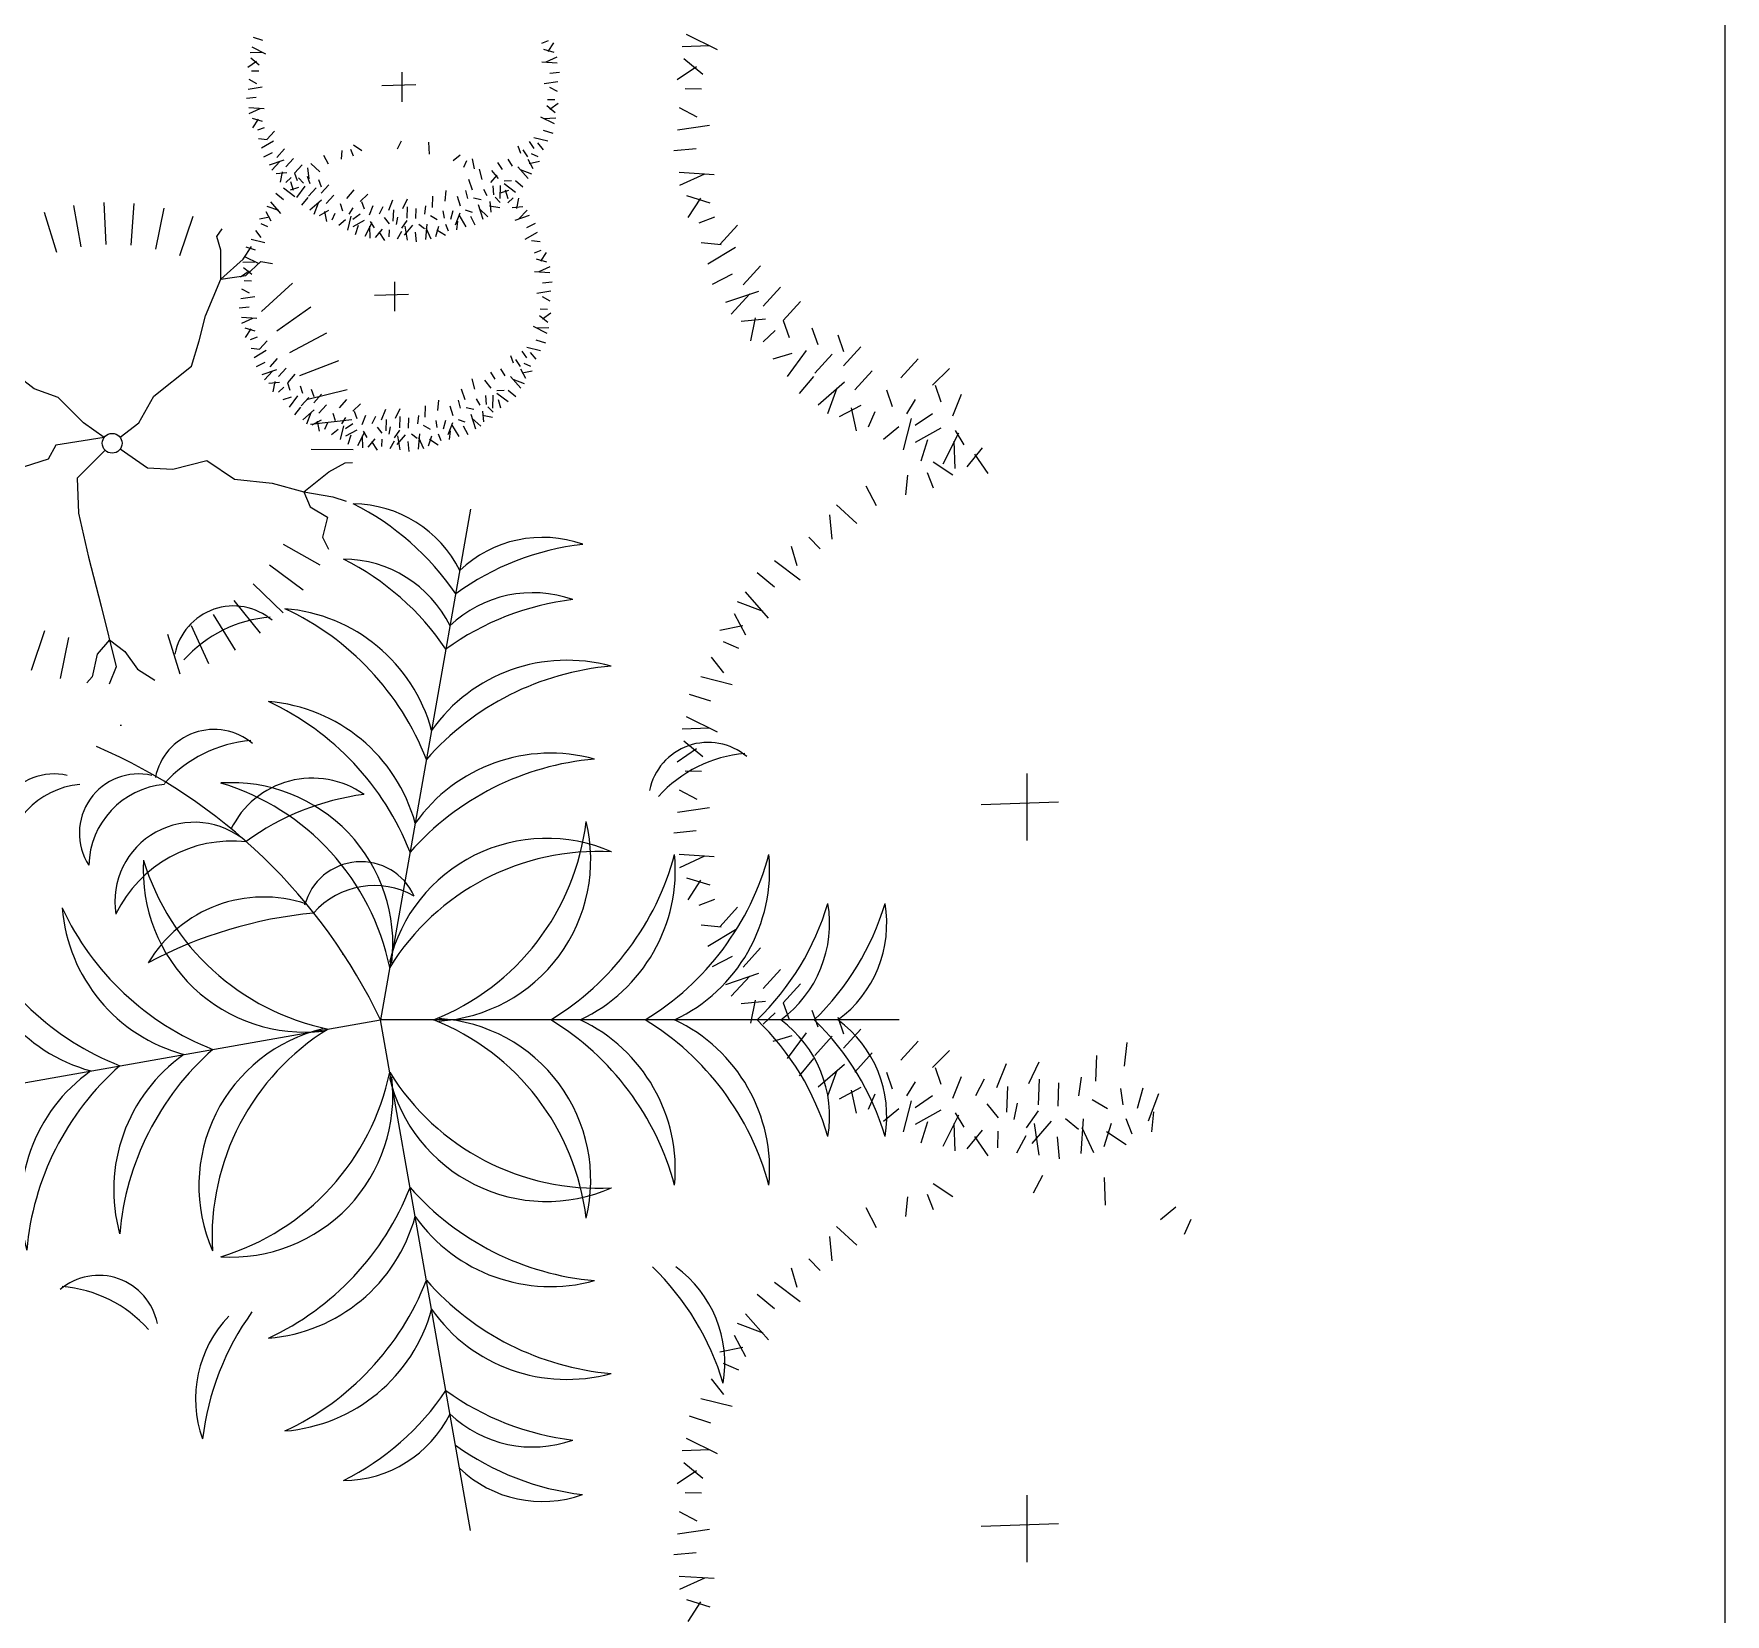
# Model space of a CAD drawing. Header units: millimetres. Extents: x 216896 to 446004, y 63591 to 243769.
# Drawn here: x 396462 to 398583, y 134568 to 136551 of the extents above; entities that cross this region are included whole.
import ezdxf

# ---------------------------------------------------------------- set-up
doc = ezdxf.new("R2010")
doc.units = ezdxf.units.MM
doc.layers.add('green', color=7, linetype='Continuous', true_color=0x45e718)
doc.layers.add('trees', color=7, linetype='Continuous', true_color=0x547000)
doc.layers.add('line pedestr', color=7, linetype='Continuous', lineweight=5, true_color=0x1c1c1c)

msp = doc.modelspace()

# ---------------------------------------------------------------- hatches: boundary and pattern name
at = {"layer": 'trees'}
h = msp.add_hatch(dxfattribs=at)
h.set_pattern_fill('AR-SAND', color=256, scale=800, angle=-13.3582, style=0)
h.set_pattern_definition([(24.1418192, (-254361296.3, 15354406.2), (307.104099, 1511.3975627), [0, -1216, 0, -1360, 0, -1300]), (354.1418192, (-254361296.3, 15354406.2), (1899.13399, 1869.525503), [0, -656, 0, -1096, 0, -420]), (314.1418192, (-254362253.6, 15354633.5), (2424.956389, -571.182904), [0, -400, 0, -1440, 0, -1880]), (304.1418192, (-254362253.6, 15354633.5), (2502.057127, 127.520706), [0, -200, 0, -944, 0, -1080])])
edge = h.paths.add_edge_path()
edge.add_arc((392470.5, 131627.5), 5790.2, -13.35818, 346.64182)

# ---------------------------------------------------------------- linework, layer by layer
at = {"layer": 'green'}
for p, q in [((396748.8, 136542.6), (396737, 136546.3)), ((396732.8, 136527.5), (396748, 136528)), ((396752.4, 136525.6), (396735.2, 136534.2)), ((397098.7, 136539.4), (397107.2, 136542.7)), ((397114.1, 136527.5), (397101.3, 136531.4)), ((397117.7, 136521.7), (397103.9, 136515.3)), ((397113.2, 136539.6), (397106.1, 136528.8)), ((396730.1, 136509.2), (396740.8, 136516.5)), ((396733.9, 136520.8), (396744.2, 136512.2)), ((396743.6, 136503.9), (396734.4, 136504.1)), ((396923.2, 136502.7), (396923.2, 136465.8)), ((397098.9, 136515.9), (397118.1, 136514.6)), ((397108.7, 136501.5), (397121, 136502.7)), ((396747.9, 136483.9), (396730.3, 136481.3)), ((396741.2, 136488.4), (396731.5, 136493.6)), ((396940.6, 136486.9), (396897.9, 136485.6)), ((397101.5, 136488.7), (397119, 136491.3)), ((397108.2, 136484.2), (397117.9, 136479)), ((396740.6, 136471), (396728.3, 136469.9)), ((396750.5, 136456.7), (396731.3, 136458)), ((397115.5, 136451.8), (397105.1, 136460.4)), ((397105.8, 136468.7), (397114.9, 136468.5)), ((397119.3, 136463.4), (397108.6, 136456.1)), ((396731.6, 136450.9), (396745.4, 136457.2)), ((396735.2, 136445.1), (396748, 136441.2)), ((396736.1, 136433), (396743.2, 136443.8)), ((397096.9, 136447), (397114.2, 136438.4)), ((397116.5, 136445.1), (397101.4, 136444.5)), ((396750.6, 136433.2), (396742.1, 136429.9)), ((396754.3, 136418), (396743.4, 136419.1)), ((396762.2, 136416.4), (396747, 136407.3)), ((396763.4, 136428.9), (396753.9, 136418.3)), ((396917.6, 136406.8), (396922.9, 136416.5)), ((397082.9, 136416), (397088.5, 136407.2)), ((397088.9, 136420.8), (397106.1, 136416.5)), ((397100.6, 136429.9), (397112.4, 136426.3)), ((396760.4, 136401.8), (396749.5, 136396)), ((396776, 136406.5), (396766.5, 136395.9)), ((396787.1, 136394.6), (396777.6, 136384.1)), ((396831, 136387.5), (396825.3, 136398.4)), ((396847.3, 136393.6), (396848.4, 136404.6)), ((396862.5, 136397.3), (396859.2, 136405.8)), ((396862.3, 136411.8), (396873.1, 136404.7)), ((396956.7, 136415.1), (396957.3, 136400)), ((396987.7, 136392), (396996.2, 136399)), ((397011.2, 136394.3), (397013.8, 136381.6)), ((397068.8, 136410.4), (397071.9, 136401.2)), ((397075, 136405.4), (397080.6, 136396.7)), ((397085.2, 136400.8), (397093.6, 136397.1)), ((397093.4, 136414.1), (397100.4, 136405.6)), ((396775.1, 136392.3), (396756.8, 136386.1)), ((396759.9, 136379.7), (396770.2, 136390.9)), ((396765.4, 136375.7), (396778.7, 136377.1)), ((396770.9, 136364.9), (396773.3, 136377.6)), ((396798.2, 136386.7), (396788.7, 136376.1)), ((396788.7, 136376.1), (396791.8, 136366.9)), ((396805, 136382.6), (396806.3, 136369.2)), ((396809, 136388.1), (396820.1, 136377.7)), ((397001.1, 136383.8), (397004.7, 136392.2)), ((397020.1, 136381.1), (397023.4, 136368.2)), ((397034.9, 136364.2), (397042.8, 136373.7)), ((397035.8, 136379.3), (397043.8, 136369.3)), ((397043.3, 136389.6), (397048.9, 136380.9)), ((397056, 136393.6), (397061.6, 136384.8)), ((397068.8, 136384.1), (397081.4, 136369.6)), ((397086.2, 136374.8), (397071.9, 136380.1)), ((397087.8, 136381.4), (397081.4, 136393.3)), ((397095.7, 136390.6), (397083, 136388)), ((396788.8, 136346.6), (396774.6, 136357.1)), ((396784.2, 136370.7), (396777.6, 136364.3)), ((396793.4, 136358), (396782.9, 136354.8)), ((396787.3, 136354.5), (396784.1, 136365.1)), ((396801.3, 136359.6), (396790.8, 136345.4)), ((396799.9, 136363.7), (396793.6, 136370.3)), ((396804.5, 136372.2), (396807.7, 136363)), ((396815.6, 136357.7), (396806.1, 136347.1)), ((396818.7, 136368.2), (396821.9, 136359)), ((396831.4, 136361.6), (396821.9, 136351.1)), ((396863.1, 136355), (396853.6, 136344.5)), ((396978.3, 136354.3), (396976.9, 136341.1)), ((397003, 136354.4), (397005.3, 136344.2)), ((397006.8, 136368.6), (397011.2, 136355.1)), ((397025.5, 136356.1), (397029.9, 136348)), ((397037.1, 136360.3), (397038, 136348.8)), ((397046.3, 136360.5), (397046, 136344.2)), ((397046.8, 136351.5), (397057.3, 136354.7)), ((397051.4, 136366.7), (397060.6, 136366.8)), ((397051.4, 136363), (397065.6, 136352.4)), ((397052.9, 136355), (397056.1, 136344.5)), ((397065.6, 136366.9), (397075.1, 136359)), ((396754, 136334.7), (396768.3, 136329.5)), ((396771.4, 136325.5), (396758.8, 136340)), ((396774.6, 136342.6), (396765.1, 136350.6)), ((396805.3, 136345.4), (396797.4, 136335.9)), ((396822.4, 136342.2), (396807.9, 136329.5)), ((396813.2, 136324.8), (396818.5, 136339)), ((396837.7, 136348.5), (396828.2, 136337.9)), ((396845.6, 136337.9), (396848.8, 136328.7)), ((396861.5, 136332.6), (396856.7, 136324.7)), ((396880.5, 136349.8), (396871, 136340.5)), ((396872.5, 136340.5), (396875.7, 136331.3)), ((396886.8, 136335.3), (396882, 136323.4)), ((396899.5, 136333.9), (396894.7, 136324.7)), ((396911.6, 136342.4), (396906.3, 136329.2)), ((396929.8, 136343.4), (396924, 136331.5)), ((396929.9, 136333.9), (396929.4, 136319.7)), ((396940.7, 136331.9), (396940.3, 136319.2)), ((396953, 136335), (396951.7, 136324.7)), ((396961.5, 136347.1), (396961, 136332.9)), ((396992.4, 136347.2), (396996.4, 136335.1)), ((397013, 136345), (397022.6, 136343.1)), ((397018.7, 136336.7), (397024.8, 136318.4)), ((397031.2, 136321.5), (397020.1, 136331.8)), ((397046.1, 136332.5), (397033.3, 136334.9)), ((397035.2, 136327), (397033.9, 136340.4)), ((397040.3, 136345.8), (397046.6, 136339.2)), ((397056, 136338.9), (397062.6, 136345.2)), ((397074.8, 136333.8), (397061.5, 136332.5)), ((397069.3, 136344.7), (397066.9, 136331.9)), ((396744.5, 136318.9), (396757.2, 136321.5)), ((396755, 136308.8), (396746.6, 136312.5)), ((396752.4, 136328.1), (396758.8, 136316.3)), ((396819.8, 136323.2), (396831.7, 136329.5)), ((396829, 136315.3), (396826.4, 136327.9)), ((396839.1, 136325.7), (396835.5, 136317.3)), ((396852.5, 136317.5), (396844, 136310.6)), ((396859.2, 136322), (396854.9, 136304.8)), ((396871, 136324.7), (396861.5, 136318.1)), ((396875.7, 136316.8), (396861.5, 136308.9)), ((396868.3, 136310.4), (396864.6, 136298.6)), ((396885.4, 136314), (396876.8, 136296.8)), ((396883.5, 136294.4), (396882.9, 136309.6)), ((396883.6, 136315.5), (396888.4, 136307.6)), ((396901.1, 136320.3), (396907.2, 136312.7)), ((396912.5, 136330), (396912, 136315.8)), ((396917.8, 136320.8), (396916, 136311.7)), ((396929.4, 136316.6), (396922.7, 136307.2)), ((396936.6, 136310.8), (396925.9, 136298.5)), ((396927, 136309.5), (396929.7, 136292)), ((396944.5, 136312.3), (396951.6, 136306.5)), ((396954.3, 136312.1), (396953, 136292.9)), ((396959.2, 136322.8), (396967.6, 136317.8)), ((396965.8, 136296.8), (396969.7, 136309.7)), ((396974.7, 136328.9), (396976.2, 136319.8)), ((396977.7, 136312.3), (396981.1, 136303.7)), ((396987.1, 136329), (396984.1, 136317.8)), ((396995.8, 136326), (396990, 136310.7)), ((396993, 136315.9), (396991.8, 136305)), ((396994.5, 136323.9), (397003.6, 136308.7)), ((397002.7, 136330), (397011.4, 136327)), ((397009.2, 136322.1), (397014.9, 136311.1)), ((397065.1, 136317.3), (397083.4, 136323.4)), ((397080.3, 136329.8), (397070, 136318.7)), ((397079.8, 136307.8), (397090.7, 136313.5)), ((396751.3, 136288.7), (396734.1, 136293)), ((396746.8, 136295.4), (396739.8, 136304)), ((396890.2, 136295.5), (396898.7, 136305.9)), ((396901.7, 136291.7), (396894.5, 136302.4)), ((396907.1, 136305.2), (396906.9, 136296.1)), ((396922.6, 136302.8), (396917.3, 136293.1)), ((396939.9, 136302.2), (396941, 136289.9)), ((396960.1, 136293.3), (396953.7, 136307.1)), ((396978, 136297.7), (396967.1, 136304.8)), ((397078, 136293.1), (397093.2, 136302.2)), ((397085.9, 136291.6), (397096.8, 136290.4)), ((396743.3, 136262.6), (396726, 136271.1)), ((396739.6, 136279.6), (396727.8, 136283.3)), ((397089.6, 136276.3), (397098.1, 136279.7)), ((397105, 136264.4), (397092.2, 136268.3)), ((397104.1, 136276.6), (397097, 136265.7)), ((396720.9, 136246.2), (396731.6, 136253.5)), ((396723.7, 136264.4), (396738.8, 136265)), ((396724.7, 136257.7), (396735.1, 136249.2)), ((397089.7, 136252.9), (397108.9, 136251.6)), ((397108.6, 136258.6), (397094.8, 136252.3)), ((396732, 136225.4), (396722.3, 136230.6)), ((396734.5, 136240.8), (396725.3, 136241)), ((396914.1, 136239.7), (396914.1, 136202.8)), ((397092.3, 136225.6), (397109.9, 136228.3)), ((397099.6, 136238.5), (397111.9, 136239.6)), ((396731.5, 136208), (396719.2, 136206.9)), ((396738.7, 136220.9), (396721.2, 136218.3)), ((396931.5, 136223.9), (396888.7, 136222.6)), ((397096.6, 136205.7), (397105.8, 136205.5)), ((397099.1, 136221.2), (397108.8, 136215.9)), ((396741.4, 136193.7), (396722.1, 136195)), ((396722.5, 136187.9), (396736.3, 136194.2)), ((396726.1, 136182.1), (396738.9, 136178.2)), ((397087.8, 136184), (397105, 136175.4)), ((397107.4, 136182.1), (397092.2, 136181.5)), ((397106.4, 136188.8), (397096, 136197.3)), ((397110.1, 136200.3), (397099.4, 136193.1)), ((396727, 136170), (396734.1, 136180.8)), ((396741.5, 136170.2), (396733, 136166.9)), ((396754.2, 136165.9), (396744.7, 136155.3)), ((397091.4, 136166.9), (397103.2, 136163.2)), ((396745.2, 136155), (396734.2, 136156.1)), ((396753.1, 136153.4), (396737.9, 136144.3)), ((396766.9, 136143.4), (396757.4, 136132.9)), ((397059.6, 136147.4), (397062.8, 136138.2)), ((397065.8, 136142.4), (397071.5, 136133.7)), ((397073.8, 136152.9), (397079.4, 136144.2)), ((397079.8, 136157.8), (397097, 136153.5)), ((397084.3, 136151.1), (397091.2, 136142.6)), ((396751.3, 136138.7), (396740.4, 136133)), ((396765.9, 136129.2), (396747.7, 136123.1)), ((396750.8, 136116.7), (396761.1, 136127.8)), ((396778, 136131.6), (396768.5, 136121)), ((396789.1, 136123.7), (396779.6, 136113.1)), ((397034.2, 136126.6), (397039.8, 136117.8)), ((397046.9, 136130.5), (397052.5, 136121.8)), ((397059.6, 136121), (397072.3, 136106.5)), ((397078.6, 136118.4), (397072.3, 136130.3)), ((397086.5, 136127.6), (397073.9, 136125)), ((397076.1, 136137.7), (397084.5, 136134.1)), ((396756.2, 136112.7), (396769.6, 136114)), ((396761.7, 136101.9), (396764.1, 136114.6)), ((396775.1, 136107.6), (396768.5, 136101.3)), ((396779.6, 136113.1), (396782.7, 136103.9)), ((396795.4, 136109.2), (396798.5, 136099.9)), ((396809.6, 136105.2), (396812.8, 136096)), ((396822.3, 136098.6), (396812.8, 136088.1)), ((396997.7, 136105.6), (397002.1, 136092.1)), ((397011, 136118), (397014.2, 136105.2)), ((397026.7, 136116.3), (397034.6, 136106.2)), ((397027.9, 136097.3), (397028.9, 136085.8)), ((397037.2, 136097.4), (397036.9, 136081.2)), ((397042.2, 136099.9), (397056.5, 136089.4)), ((397042.3, 136103.6), (397051.5, 136103.8)), ((397056.5, 136103.9), (397066, 136096)), ((397077.1, 136111.8), (397062.8, 136117.1)), ((396784.3, 136095), (396773.7, 136091.8)), ((396792.2, 136096.6), (396781.7, 136082.3)), ((396796.2, 136082.3), (396788.3, 136072.8)), ((396806.5, 136094.7), (396797, 136084.1)), ((396813.3, 136079.2), (396798.8, 136066.5)), ((396804.1, 136061.7), (396809.3, 136076)), ((396828.6, 136085.4), (396819.1, 136074.9)), ((396853.9, 136092), (396844.4, 136081.5)), ((396871.3, 136086.7), (396861.8, 136077.5)), ((396863.4, 136077.5), (396866.6, 136068.3)), ((396902.5, 136079.4), (396897.2, 136066.2)), ((396920.6, 136080.4), (396914.9, 136068.4)), ((396952.4, 136084.1), (396951.9, 136069.9)), ((396969.1, 136091.2), (396967.8, 136078.1)), ((396983.3, 136084.2), (396987.3, 136072.1)), ((396993.9, 136091.3), (396996.1, 136081.2)), ((397003.9, 136082), (397013.4, 136080.1)), ((397016.3, 136093), (397020.8, 136085)), ((397026.1, 136064), (397024.8, 136077.3)), ((397031.2, 136082.8), (397037.5, 136076.2)), ((397043.8, 136092), (397047, 136081.5)), ((396810.7, 136060.2), (396822.5, 136066.5)), ((396819.9, 136052.3), (396817.3, 136064.9)), ((396830, 136062.7), (396826.3, 136054.3)), ((396836.5, 136074.9), (396839.7, 136065.6)), ((396850.1, 136059), (396845.8, 136041.8)), ((396852.3, 136069.6), (396847.6, 136061.7)), ((396861.8, 136061.7), (396852.3, 136055.1)), ((396877.7, 136072.2), (396872.9, 136060.4)), ((396890.3, 136070.9), (396885.6, 136061.7)), ((396892, 136057.3), (396898.1, 136049.7)), ((396903.4, 136066.9), (396902.9, 136052.8)), ((396908.7, 136057.8), (396906.9, 136048.7)), ((396920.8, 136070.9), (396920.3, 136056.7)), ((396931.5, 136068.9), (396931.1, 136056.1)), ((396943.9, 136072), (396942.6, 136061.7)), ((396950.1, 136059.8), (396958.5, 136054.7)), ((396965.6, 136065.9), (396967.1, 136056.8)), ((396978, 136065.9), (396974.9, 136054.8)), ((396986.7, 136062.9), (396980.9, 136047.7)), ((396985.4, 136060.8), (396994.5, 136045.6)), ((396993.6, 136067), (397002.3, 136064)), ((397000.1, 136059), (397005.8, 136048.1)), ((397009.6, 136073.7), (397015.7, 136055.4)), ((397022.1, 136058.5), (397011, 136068.8)), ((397036.9, 136069.5), (397024.2, 136071.9)), ((396843.4, 136054.5), (396834.8, 136047.6)), ((396866.6, 136053.8), (396852.3, 136045.9)), ((396859.2, 136047.4), (396855.5, 136035.6)), ((396876.2, 136051), (396867.7, 136033.8)), ((396874.4, 136031.4), (396873.8, 136046.6)), ((396874.5, 136052.5), (396879.2, 136044.5)), ((396881.1, 136032.4), (396889.6, 136042.8)), ((396892.6, 136028.7), (396885.3, 136039.4)), ((396898, 136042.2), (396897.8, 136033)), ((396913.4, 136039.7), (396908.2, 136030.1)), ((396920.3, 136053.6), (396913.6, 136044.1)), ((396927.4, 136047.8), (396916.8, 136035.5)), ((396917.9, 136046.5), (396920.5, 136028.9)), ((396930.8, 136039.2), (396931.9, 136026.9)), ((396935.3, 136049.2), (396942.5, 136043.4)), ((396945.1, 136049.1), (396943.8, 136029.9)), ((396950.9, 136030.2), (396944.6, 136044)), ((396956.7, 136033.8), (396960.6, 136046.6)), ((396968.8, 136034.7), (396958, 136041.8)), ((396968.6, 136049.2), (396971.9, 136040.7)), ((396983.8, 136052.9), (396982.7, 136042)), ((397009.4, 135954.5), (396896.4, 135313.7)), ((396255.6, 135200.7), (396896.4, 135313.7)), ((397547, 135313.7), (396896.4, 135313.7)), ((397009.4, 134672.9), (396896.4, 135313.7)), ((397478.3, 135257.8), (397445.4, 135229.1))]:
    msp.add_line(p, q, dxfattribs=at)
for centre, radius, start, end in [((396710.7, 135658.9), 338, 34.0763, 63.3794), ((396861.2, 135810.9), 150.2, 26.29, 89.6243), ((397189, 135574.6), 338, 96.6207, 125.9237), ((397099.6, 135768.9), 150.2, 70.3757, 133.7101), ((396848.9, 135741.6), 150.2, 26.29, 89.6243), ((396698.5, 135589.5), 338, 34.0763, 63.3794), ((397087.3, 135699.5), 150.2, 70.3757, 133.7101), ((396711.9, 135758.1), 74.9, 49.742, 168.7476), ((396759.8, 135622.2), 208, 15.2489, 85.3937), ((396629.3, 135513.5), 348.7, 21.3712, 65.0366), ((397176.8, 135505.2), 338, 96.6207, 125.9237), ((396771.1, 135656.8), 162.8, 94.618, 138.2107), ((397130.3, 135556.9), 208, 74.6063, 144.7511), ((397215.7, 135410.1), 348.7, 94.9635, 138.6288), ((396608.8, 135396.9), 348.7, 21.3712, 65.0366), ((396739.2, 135505.7), 208, 15.2489, 85.3937), ((396687.5, 135603.2), 74.9, 49.742, 168.7476), ((396261.8, 135011.3), 702.9, 25.4772, 66.6585), ((396746.7, 135501.8), 162.8, 94.618, 138.2107), ((397195.1, 135293.5), 348.7, 94.9635, 138.6288), ((397109.8, 135440.3), 208, 74.6063, 144.7511), ((396486.9, 135548), 74.2, 77.0578, 212.8533), ((396592.9, 135548), 74.2, 77.0578, 212.8533), ((396709.1, 135408.5), 202.8, 353.426, 93.6346), ((396607.5, 135317.2), 306.8, 11.6665, 73.1878), ((396810.8, 135503.9), 113.1, 54.9866, 154.4034), ((396528.7, 135505.3), 104.2, 95.1845, 178.654), ((396634.7, 135505.3), 104.2, 95.1845, 178.654), ((396918.5, 135274.1), 325.3, 97.5759, 125.8942), ((396662.8, 135462), 99.6, 48.8744, 188.9763), ((396849.7, 135598.8), 306.8, 291.6665, 353.1878), ((396957.3, 135514.6), 202.8, 273.426, 13.6346), ((396710.7, 135375.5), 162.6, 83.7537, 154.0971), ((397104.8, 135338.7), 202.8, 66.3654, 166.5741), ((397169, 135218.2), 306.8, 86.8122, 148.3336), ((396801.6, 135501), 202.8, 176.3654, 276.5741), ((396892.9, 135602.5), 306.8, 196.8122, 258.3336), ((396872, 135438.9), 73.2, 24.2258, 165.1279), ((396928.4, 135611.4), 348.7, 301.3712, 345.0366), ((397058.2, 135501.8), 208, 295.2489, 5.3937), ((397046.8, 135611.4), 348.7, 301.3712, 345.0366), ((397176.5, 135501.8), 208, 295.2489, 5.3937), ((396888.7, 135380.7), 101.5, 60.4398, 138.6694), ((396750, 135299.3), 168.5, 71.4477, 149.3673), ((396813.2, 135601.3), 348.7, 204.9635, 248.6288), ((396704.4, 135470.9), 208, 184.6063, 254.7511), ((396864.2, 134900.5), 549.6, 95.4008, 118.1391), ((397133.7, 135556.5), 338, 314.0763, 343.3794), ((397309.5, 135434.7), 150.2, 306.29, 9.6243), ((397205.4, 135556.5), 338, 314.0763, 343.3794), ((397381.2, 135434.7), 150.2, 306.29, 9.6243), ((396587.8, 135450.3), 208, 184.6063, 254.7511), ((396696.6, 135580.8), 348.7, 204.9635, 248.6288), ((396849.7, 135028.6), 306.8, 6.8122, 68.3336), ((396957.3, 135112.8), 202.8, 346.3654, 86.5741), ((396928.4, 135016), 348.7, 14.9635, 58.6288), ((397058.2, 135125.6), 208, 354.6063, 64.7511), ((397046.8, 135016), 348.7, 14.9635, 58.6288), ((397176.5, 135125.6), 208, 354.6063, 64.7511), ((397133.7, 135070.8), 338, 16.6207, 45.9237), ((397309.5, 135192.6), 150.2, 350.3757, 53.7101), ((397205.4, 135070.8), 338, 16.6207, 45.9237), ((397381.2, 135192.6), 150.2, 350.3757, 53.7101), ((396871.3, 135105.3), 202.8, 103.426, 203.6346), ((396991.9, 135041), 306.8, 121.6665, 183.1878), ((396769.7, 135100.3), 208, 125.2489, 195.3937), ((396916.6, 135014.9), 348.7, 131.3712, 175.0366), ((396653.2, 135079.8), 208, 125.2489, 195.3937), ((396800, 134994.4), 348.7, 131.3712, 175.0366), ((396607.5, 135310.2), 306.8, 286.8122, 348.3336), ((396709.1, 135218.9), 202.8, 266.3654, 6.5741), ((397104.8, 135288.6), 202.8, 193.426, 293.6346), ((397169, 135409.2), 306.8, 211.6665, 273.1878), ((396608.8, 135230.5), 348.7, 294.9635, 338.6288), ((397195.1, 135333.9), 348.7, 221.3712, 265.0366), ((396739.2, 135121.7), 208, 274.6063, 344.7511), ((397109.8, 135187), 208, 215.2489, 285.3937), ((397002.3, 134760.9), 338, 16.6207, 45.9237), ((397178.1, 134882.7), 150.2, 350.3757, 53.7101), ((396543, 134918.1), 74.9, 11.2525, 130.258), ((396483.8, 134816.8), 162.8, 41.7894, 85.382), ((396629.3, 135113.9), 348.7, 294.9635, 338.6288), ((397215.7, 135217.3), 348.7, 221.3712, 265.0366), ((396814.6, 134838.2), 150.2, 136.29, 199.6243), ((397008.9, 134748.8), 338, 144.0763, 173.3794), ((396759.8, 135005.1), 208, 274.6063, 344.7511), ((397130.3, 135070.5), 208, 215.2489, 285.3937), ((396698.5, 135037.8), 338, 296.6207, 325.9237), ((397176.8, 135122.2), 338, 234.0763, 263.3794), ((396848.9, 134885.8), 150.2, 270.3757, 333.7101), ((397087.3, 134927.9), 150.2, 226.29, 289.6243), ((397188.8, 135053.8), 338, 234.0763, 263.3794), ((397099.4, 134859.5), 150.2, 226.29, 289.6243)]:
    msp.add_arc(centre, radius, start, end, dxfattribs=at)
at = {"layer": 'line pedestr'}
msp.add_lwpolyline([(398583.1, 76231.8), (398583.1, 149231.8)], dxfattribs=at)
at = {"layer": 'trees'}
for p, q in [((397319.2, 136530.8), (397280, 136550.2)), ((397274.6, 136535), (397309.1, 136536.3)), ((397268.4, 136493.5), (397292.7, 136510.1)), ((397277, 136519.8), (397300.6, 136500.4)), ((397299.1, 136481.4), (397278.4, 136481.8)), ((397293.6, 136446.2), (397271.6, 136458.1)), ((397308.9, 136436), (397269, 136430.1)), ((397292.3, 136406.8), (397264.4, 136404.2)), ((397314.8, 136374.1), (397271.2, 136377.1)), ((397272, 136361), (397303.4, 136375.4)), ((396511.4, 136335.5), (396520.6, 136283.8)), ((396549.2, 136339.2), (396551.8, 136286.8)), ((396587.1, 136338.1), (396583.2, 136285.8)), ((396624.6, 136332.4), (396614.2, 136280.9)), ((397280.1, 136347.9), (397309.3, 136339)), ((397282.2, 136320.3), (397298.3, 136344.9)), ((396474.4, 136327.1), (396490, 136277)), ((396661.1, 136321.9), (396644.3, 136272.2)), ((397315.2, 136320.8), (397295.8, 136313.3)), ((397344.1, 136311), (397322.5, 136287)), ((396691.1, 136296.6), (396697.7, 136306.1)), ((396695.9, 136279.3), (396691.1, 136296.6)), ((397323.5, 136286.2), (397298.6, 136288.8)), ((396695.9, 136243), (396695.9, 136279.3)), ((396695.9, 136243), (396724.3, 136268.2)), ((396724.3, 136268.2), (396734.4, 136283.9)), ((397341.5, 136282.7), (397307, 136262)), ((396695.9, 136243), (396727.4, 136247.7)), ((396727.4, 136247.7), (396746.4, 136265.1)), ((396746.4, 136265.1), (396760.7, 136262.9)), ((397337.4, 136249.3), (397312.6, 136236.3)), ((397372.9, 136260), (397351.3, 136236.1)), ((396676.9, 136197.2), (396695.9, 136243)), ((396785.8, 136237.9), (396747.1, 136202.5)), ((397370.7, 136227.8), (397329.2, 136213.8)), ((397336.2, 136199.3), (397359.6, 136224.6)), ((397398, 136233.1), (397376.5, 136209.1)), ((396809.1, 136208), (396766.3, 136177.7)), ((397423.2, 136215.1), (397401.6, 136191.1)), ((396669, 136165.6), (396676.9, 136197.2)), ((397348.6, 136190.2), (397379.1, 136193.2)), ((397361.1, 136165.6), (397366.6, 136194.4)), ((397401.6, 136191.1), (397408.8, 136170.1)), ((397437.6, 136182.1), (397444.8, 136161.1)), ((396659.5, 136134), (396669, 136165.6)), ((396828.6, 136175.4), (396782.3, 136150.7)), ((397391.4, 136178.7), (397376.4, 136164.3)), ((397470, 136173.1), (397477.1, 136152.2)), ((396843.8, 136140.6), (396794.8, 136121.9)), ((397412.4, 136149.9), (397388.4, 136142.7)), ((397430.4, 136153.5), (397406.4, 136121.1)), ((397462.8, 136149.2), (397441.2, 136125.2)), ((397498.7, 136158.2), (397477.1, 136134.2)), ((397570.6, 136143.2), (397549.1, 136119.2)), ((396462.1, 136105.6), (396441.6, 136121.4)), ((396612.2, 136096.2), (396659.5, 136134)), ((397439.4, 136121.1), (397421.4, 136099.6)), ((397513.1, 136128.2), (397491.5, 136104.2)), ((397610.2, 136131.2), (397588.6, 136110.2)), ((396492.1, 136094.6), (396462.1, 136105.6)), ((396854.5, 136104.2), (396803.5, 136091.8)), ((397478.3, 136113.9), (397445.4, 136085.2)), ((397457.3, 136074.4), (397469.3, 136106.8)), ((397531.1, 136104.2), (397538.3, 136083.2)), ((397592.2, 136110.2), (397599.4, 136089.2)), ((397624.6, 136098.2), (397613.8, 136071.3)), ((396523.7, 136063), (396492.1, 136094.6)), ((396593.2, 136063), (396612.2, 136096.2)), ((397472.3, 136070.8), (397499.3, 136085.2)), ((397493.3, 136052.8), (397487.3, 136081.6)), ((397516.3, 136076.5), (397507.9, 136057.5)), ((397567, 136092.2), (397556.3, 136074.3)), ((396549.7, 136044.4), (396523.7, 136063)), ((396569.7, 136044.8), (396593.2, 136063)), ((396860.6, 136066.8), (396808.5, 136060.8)), ((397546.7, 136058), (397527.3, 136042.1)), ((397561.9, 136068.2), (397552.1, 136029.1)), ((397588.6, 136074.3), (397567, 136059.3)), ((397599.4, 136056.3), (397567, 136038.3)), ((396489, 136034.6), (396479.5, 136017.2)), ((396549.7, 136044.4), (396489, 136034.6)), ((397582.6, 136041.7), (397574.2, 136014.9)), ((397621.3, 136050), (397601.9, 136010.8)), ((397617.1, 136005.4), (397615.8, 136039.9)), ((397617.4, 136053.3), (397628.2, 136035.3)), ((396479.5, 136017.2), (396449.5, 136007.8)), ((396551, 136028.4), (396515.8, 135993.6)), ((396570, 136030.1), (396604.3, 136006.2)), ((396635.8, 136004.6), (396678.5, 136015.7)), ((396678.5, 136015.7), (396713.2, 135992)), ((396861.9, 136028.8), (396809.5, 136029.5)), ((396831.7, 136001.4), (396852.2, 136012.5)), ((396852.2, 136012.5), (396861.1, 136013.2)), ((397589.6, 136013.8), (397614.1, 135997.7)), ((397632.3, 136007.8), (397651.7, 136031.4)), ((397658.6, 135999.2), (397642, 136023.5)), ((396515.8, 135993.6), (396517.4, 135949.4)), ((396604.3, 136006.2), (396635.8, 136004.6)), ((396713.2, 135992), (396760.6, 135987.2)), ((396800.1, 135976.2), (396831.7, 136001.4)), ((397555.5, 135972.4), (397558, 135997.3)), ((397590.1, 135980.8), (397582.5, 136000.2)), ((396760.6, 135987.2), (396800.1, 135976.2)), ((396800.1, 135976.2), (396808, 135957.3)), ((396800.1, 135976.2), (396836.4, 135969.9)), ((397518.6, 135958.5), (397505.5, 135983.4)), ((396517.4, 135949.4), (396530, 135894.1)), ((396808, 135957.3), (396830.1, 135944.6)), ((396836.4, 135969.9), (396853.2, 135964.5)), ((397468.5, 135959.8), (397493.8, 135936.4)), ((396830.1, 135944.6), (396823.8, 135919.4)), ((397459.4, 135947.4), (397462.4, 135916.9)), ((396820.5, 135884.3), (396774.9, 135910.2)), ((396823.8, 135919.4), (396831.3, 135904.4)), ((397419.1, 135883.6), (397411.9, 135907.6)), ((397447.9, 135904.6), (397433.5, 135919.5)), ((396530, 135894.1), (396545.8, 135832.6)), ((397422.7, 135865.6), (397390.4, 135889.6)), ((396799.3, 135852.9), (396757.3, 135884.2)), ((397390.4, 135856.6), (397368.8, 135874.6)), ((396774.3, 135824.3), (396736.5, 135860.7)), ((397383.2, 135817.7), (397354.4, 135850.6)), ((396545.8, 135832.6), (396564.8, 135756.8)), ((396714.6, 135777.6), (396687.1, 135822.3)), ((396745.9, 135799.1), (396713, 135839.9)), ((397340, 135823.7), (397354.4, 135796.7)), ((397343.6, 135838.6), (397376, 135826.7)), ((396458.5, 135752.5), (396475.4, 135802.1)), ((396680.9, 135760.3), (396659.2, 135808)), ((397322, 135802.7), (397350.8, 135808.7)), ((396495, 135742), (396505.5, 135793.4)), ((396556.3, 135790.6), (396541.1, 135772.6)), ((396556.3, 135790.6), (396575.8, 135775.7)), ((396645.2, 135747.3), (396629.7, 135797.4)), ((397345.7, 135779.7), (397326.7, 135788.1)), ((396541.1, 135772.6), (396534.8, 135744.2)), ((396575.8, 135775.7), (396591.6, 135753.6)), ((397327.2, 135749.3), (397311.4, 135768.7)), ((396534.8, 135744.2), (396528, 135736.7)), ((396564.8, 135756.8), (396555.9, 135735)), ((396591.6, 135753.6), (396613.5, 135739.8)), ((397337.4, 135734.1), (397298.3, 135743.9)), ((397310.9, 135713.4), (397284.1, 135721.8)), ((397319.2, 135674.7), (397280, 135694.1)), ((397274.6, 135678.9), (397309.1, 135680.2)), ((397268.4, 135637.4), (397292.7, 135654)), ((397277, 135663.7), (397300.6, 135644.3)), ((397299.1, 135625.3), (397278.4, 135625.7)), ((397707.3, 135622.7), (397707.3, 135538.8)), ((397293.6, 135590.1), (397271.6, 135602)), ((397308.9, 135579.9), (397269, 135574)), ((397746.9, 135586.7), (397649.8, 135583.7)), ((397292.3, 135550.7), (397264.4, 135548.1)), ((397314.8, 135518.1), (397271.2, 135521)), ((397272, 135504.9), (397303.4, 135519.3)), ((397280.1, 135491.8), (397309.3, 135482.9)), ((397282.2, 135464.2), (397298.3, 135488.8)), ((397315.2, 135464.7), (397295.8, 135457.2)), ((397344.1, 135454.9), (397322.5, 135430.9)), ((397323.5, 135430.1), (397298.6, 135432.7)), ((397341.5, 135426.6), (397307, 135405.9)), ((397372.9, 135403.9), (397351.3, 135380)), ((397337.4, 135393.2), (397312.6, 135380.2)), ((397398, 135377), (397376.5, 135353)), ((397370.7, 135371.7), (397329.2, 135357.7)), ((397336.2, 135343.2), (397359.6, 135368.5)), ((397423.2, 135359), (397401.6, 135335)), ((397348.6, 135334.1), (397379.1, 135337.1)), ((397361.1, 135309.5), (397366.6, 135338.3)), ((397401.6, 135335), (397408.8, 135314)), ((397391.4, 135322.6), (397376.4, 135308.2)), ((397437.6, 135326), (397444.8, 135305.1)), ((397470, 135317), (397477.1, 135296.1)), ((397412.4, 135293.8), (397388.4, 135286.6)), ((397430.4, 135297.4), (397406.4, 135265)), ((397462.8, 135293.1), (397441.2, 135269.1)), ((397498.7, 135302.1), (397477.1, 135278.1)), ((397513.1, 135272.1), (397491.5, 135248.1)), ((397570.6, 135287.1), (397549.1, 135263.1)), ((397610.2, 135275.1), (397588.6, 135254.1)), ((397832.4, 135285.3), (397829.4, 135255.4)), ((397439.4, 135265), (397421.4, 135243.5)), ((397457.3, 135218.3), (397469.3, 135250.7)), ((397592.2, 135254.1), (397599.4, 135233.1)), ((397681, 135258.3), (397668.9, 135228.4)), ((397722.2, 135260.6), (397709.1, 135233.5)), ((397794.4, 135269.1), (397793.3, 135236.8)), ((397472.3, 135214.7), (397499.3, 135229.1)), ((397531.1, 135248.1), (397538.3, 135227.1)), ((397567, 135236.1), (397556.3, 135218.2)), ((397624.6, 135242.1), (397613.8, 135215.2)), ((397653.4, 135239.1), (397642.6, 135218.2)), ((397683, 135230.1), (397681.8, 135197.9)), ((397722.5, 135239.1), (397721.4, 135206.9)), ((397747, 135234.5), (397746.1, 135205.5)), ((397775.1, 135241.6), (397772.1, 135218.2)), ((397824.4, 135227.7), (397827.7, 135207)), ((397852.5, 135227.8), (397845.6, 135202.5)), ((397493.3, 135196.7), (397487.3, 135225.5)), ((397516.3, 135220.4), (397507.9, 135201.4)), ((397561.9, 135212.1), (397552.1, 135173)), ((397588.6, 135218.2), (397567, 135203.2)), ((397657.1, 135208.2), (397671, 135190.9)), ((397695, 135209.2), (397691, 135188.7)), ((397789.2, 135213.8), (397808.2, 135202.3)), ((397872.3, 135221), (397859.1, 135186.4)), ((397546.7, 135201.9), (397527.3, 135186)), ((397599.4, 135200.2), (397567, 135182.2)), ((397582.6, 135185.6), (397574.2, 135158.8)), ((397621.3, 135193.9), (397601.9, 135154.7)), ((397617.4, 135197.2), (397628.2, 135179.2)), ((397721.4, 135199.7), (397706.3, 135178.3)), ((397737.7, 135186.5), (397713.4, 135158.6)), ((397755.6, 135189.8), (397771.9, 135176.6)), ((397777.9, 135189.5), (397775, 135145.8)), ((397831.2, 135189.8), (397838.8, 135170.5)), ((397865.8, 135198.2), (397863.3, 135173.3)), ((397617.1, 135149.3), (397615.8, 135183.8)), ((397632.3, 135151.7), (397651.7, 135175.3)), ((397658.6, 135143.1), (397642, 135167.4)), ((397670.7, 135173.8), (397670.3, 135153)), ((397705.9, 135168.3), (397694, 135146.3)), ((397716.1, 135183.6), (397722, 135143.7)), ((397745.3, 135167), (397747.8, 135139.1)), ((397791.1, 135146.7), (397776.7, 135178)), ((397804.2, 135154.7), (397813.1, 135184)), ((397831.8, 135156.8), (397807.2, 135173)), ((397589.6, 135108.2), (397614.1, 135092.1)), ((397715.4, 135096.8), (397727.3, 135118.8)), ((397804.2, 135115.8), (397805.5, 135081.3)), ((397555.5, 135066.9), (397558, 135091.8)), ((397590.1, 135075.2), (397582.5, 135094.6)), ((397874.7, 135063.2), (397894, 135079)), ((397518.6, 135052.9), (397505.5, 135077.8)), ((397905, 135044.7), (397913.4, 135063.7)), ((397459.4, 135041.8), (397462.4, 135011.3)), ((397468.5, 135054.2), (397493.8, 135030.8)), ((397419.1, 134978), (397411.9, 135002)), ((397447.9, 134999), (397433.5, 135014)), ((397422.7, 134960), (397390.4, 134984)), ((397390.4, 134951), (397368.8, 134969)), ((397343.6, 134933), (397376, 134921.1)), ((397383.2, 134912.1), (397354.4, 134945)), ((397340, 134918.1), (397354.4, 134891.1)), ((397322, 134897.1), (397350.8, 134903.1)), ((397345.7, 134874.1), (397326.7, 134882.5)), ((397327.2, 134843.7), (397311.4, 134863.1)), ((397337.4, 134828.5), (397298.3, 134838.3)), ((397310.9, 134807.8), (397284.1, 134816.2)), ((397319.2, 134769.1), (397280, 134788.5)), ((397274.6, 134773.3), (397309.1, 134774.6)), ((397268.4, 134731.8), (397292.7, 134748.4)), ((397277, 134758.1), (397300.6, 134738.7)), ((397299.1, 134719.7), (397278.4, 134720.1)), ((397707.3, 134717.1), (397707.3, 134633.2)), ((397293.6, 134684.5), (397271.6, 134696.4)), ((397746.9, 134681.1), (397649.8, 134678.1)), ((397308.9, 134674.3), (397269, 134668.4)), ((397292.3, 134645.1), (397264.4, 134642.5)), ((397314.8, 134612.5), (397271.2, 134615.4)), ((397272, 134599.3), (397303.4, 134613.7)), ((397280.1, 134586.2), (397309.3, 134577.3)), ((397282.2, 134558.6), (397298.3, 134583.2))]:
    msp.add_line(p, q, dxfattribs=at)
msp.add_circle((396559.8, 136037.2), 12.4, dxfattribs=at)
for centre, radius, start, end in [((397307.3, 135586.9), 74.9, 49.742, 168.7476), ((397366.5, 135485.5), 162.8, 94.618, 138.2107)]:
    msp.add_arc(centre, radius, start, end, dxfattribs=at)

doc.saveas('drawing.dxf')
